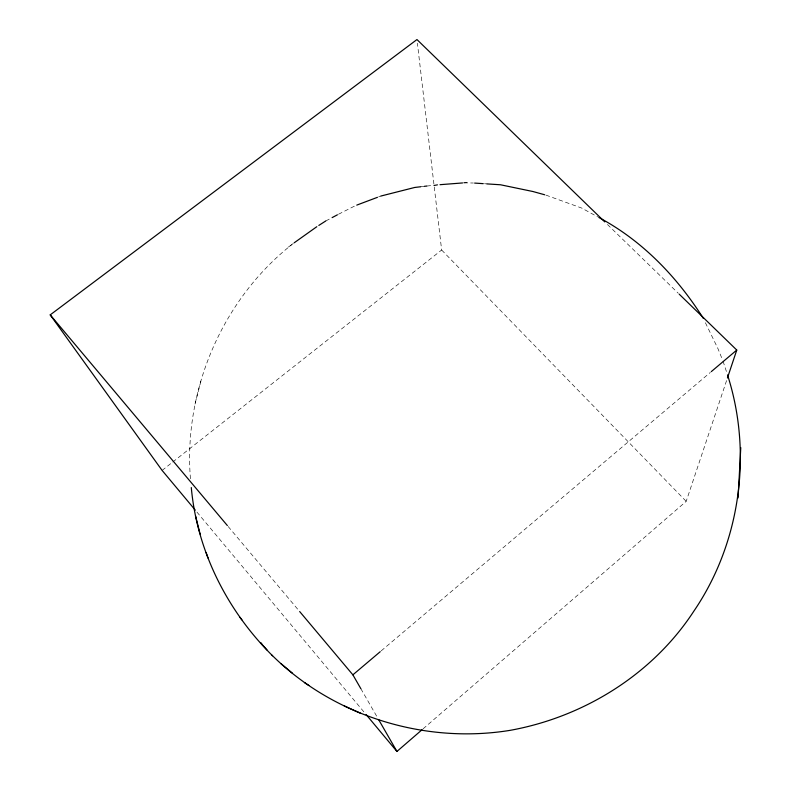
<?xml version="1.0" encoding="UTF-8"?>
<svg xmlns="http://www.w3.org/2000/svg" width="791" height="791" viewBox="0 0 791 791"><rect width="100%" height="100%" fill="white"/><g stroke="black" fill="none" stroke-linecap="round" stroke-linejoin="round"><path stroke-width="0.59" stroke-dasharray="3.96 2.97" d="M293.293 243.46C222.637 298.464 183.166 390.2 190.483 479.306M200.884 381.173L195.031 404.082M423.066 728.857L686.192 501.346L727.048 379.156M381.173 650.894L710.358 372.403M162.106 470.418L171.785 462.794M172.745 462.033L441.645 250.025L417.391 43.218M288.408 247.049L294.074 242.906M325.754 220.976L331.053 218.178M338.469 214.252L355.604 205.551M378.592 196.9L380.896 196.039M420.733 186.755L424.322 186.33M426.715 186.053L438.787 184.797M433.903 185.203L438.659 184.827M463.664 182.879L473.394 183.008M463.724 182.859L467.234 182.602M484.488 183.73L486.959 183.898M545.889 195.1L581.632 208.043L597.729 216.882M607.429 224.476L678.302 293.293M441.645 250.025L686.192 501.346M228.164 526.509L298.86 610.593M196.9 512.054L364.522 712.651M360.834 688.664L377.356 717.397M705.384 322.688L718.02 348.801L722.569 360.014M723.023 361.141L727.166 373.748"/><path stroke-width="1.19" d="M272.005 655.205C333.614 716.231 424.777 744.282 510.215 730.33C583.995 716.943 652.723 674.318 693.875 611.117C740.336 542.952 752.765 453.263 727.512 374.904M738.072 497.964L740.781 447.617M727.433 377.989L736.767 350.057L679.192 294.153M366.104 714.55L396.934 751.45L422.127 729.668M360.834 688.664L352.885 674.832L380.234 651.695M711.307 371.602L736.767 350.057M195.318 510.165L162.106 470.418L50.219 314.877L416.966 39.55L604.769 221.895M294.272 242.738L316.825 226.691M318.813 225.425L325.754 220.976M332.111 217.614L337.411 214.816M356.761 205.116L377.445 197.335M380.896 196.039L414.751 187.457L420.733 186.755M424.322 186.33L426.715 186.053M440.014 184.689L462.557 182.948M474.63 183.087L483.261 183.65M486.959 183.898L500.515 184.778L532.907 191.511L544.702 194.774M344.243 705.918L360.696 713.363M598.797 217.476C642.243 240.573 677.165 276.969 703.288 318.328M304.397 682.534L308.885 685.471M280.914 663.6L292.472 673.25M272.549 655.769C227.373 611.028 197.018 551.159 191.293 487.533M267.032 650.004L260.466 642.599L262.345 644.724M50.219 314.877L227.363 525.56M299.66 611.532L352.885 674.832M239.96 617.346L241.878 619.808M378.582 719.523L396.934 751.45M206.164 552.632L208.033 558.05M195.545 515.94L200.113 534.063"/></g></svg>
